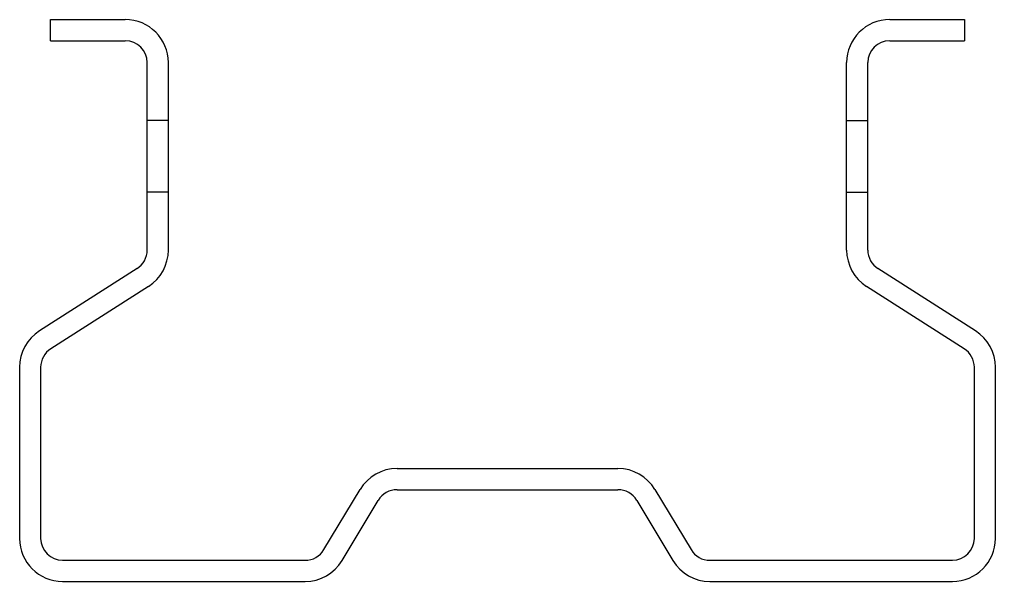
# Model space of a CAD drawing. Header units: metres. Extents: x -61 to 61, y 0 to 70.
import ezdxf

# ---------------------------------------------------------------- set-up
doc = ezdxf.new("R2010")
doc.units = ezdxf.units.M

# ---------------------------------------------------------------- blocks, each defined once
blk = doc.blocks.new('DI_SECAO_COL122')
at = {"layer": 'MONTANTE', "color": 7, "linetype": 'Continuous', "lineweight": 25}
for p, q in [((-57.28, 70.4), (-47.9, 70.4)), ((-57.28, 67.75), (-57.28, 70.4)), ((47.9, 70.4), (57.28, 70.4)), ((57.28, 70.4), (57.28, 67.75)), ((-57.28, 67.75), (-47.9, 67.75)), ((47.9, 67.75), (57.28, 67.75)), ((-45.15, 41.51), (-45.15, 65)), ((-42.5, 41.51), (-42.5, 65)), ((42.5, 41.51), (42.5, 65)), ((45.15, 41.51), (45.15, 65)), ((-42.5, 57.76), (-45.15, 57.76)), ((42.5, 57.76), (45.15, 57.76)), ((-42.5, 48.76), (-45.15, 48.76)), ((42.5, 48.76), (45.15, 48.76)), ((-46.42, 39.19), (-58.65, 31.4)), ((58.65, 31.4), (46.42, 39.19)), ((-45, 36.96), (-57.23, 29.16)), ((57.23, 29.16), (45, 36.96)), ((-61.15, 26.84), (-61.15, 5.4)), ((-58.5, 26.84), (-58.5, 5.4)), ((58.5, 5.4), (58.5, 26.84)), ((61.15, 5.4), (61.15, 26.84)), ((-13.84, 14.15), (13.84, 14.15)), ((-23, 3.99), (-18.47, 11.53)), ((-13.84, 11.5), (13.84, 11.5)), ((18.47, 11.53), (23, 3.99)), ((-20.73, 2.62), (-16.2, 10.16)), ((16.2, 10.16), (20.73, 2.62)), ((-55.75, 2.65), (-25.36, 2.65)), ((25.36, 2.65), (55.75, 2.65)), ((-55.75, 0), (-25.36, 0)), ((25.36, 0), (55.75, 0))]:
    blk.add_line(p, q, dxfattribs=at)
for centre, radius, start, end in [((-47.9, 65), 5.4, 0, 90), ((47.9, 65), 5.4, 90, 180), ((-47.9, 65), 2.75, 0, 90), ((47.9, 65), 2.75, 90, 180), ((-47.9, 41.51), 2.75, 302.5175, 0), ((-47.9, 41.51), 5.4, 302.5175, 0), ((47.9, 41.51), 5.4, 180, 237.4825), ((47.9, 41.51), 2.75, 180, 237.4825), ((-55.75, 26.84), 5.4, 122.5175, 180), ((55.75, 26.84), 5.4, 0, 57.4825), ((-55.75, 26.84), 2.75, 122.5175, 180), ((55.75, 26.84), 2.75, 0, 57.4825), ((-13.84, 8.75), 5.4, 90, 149.0362), ((13.84, 8.75), 5.4, 30.9638, 90), ((-13.84, 8.75), 2.75, 90, 149.0362), ((13.84, 8.75), 2.75, 30.9638, 90), ((-55.75, 5.4), 5.4, 180, 270), ((-55.75, 5.4), 2.75, 180, 270), ((55.75, 5.4), 5.4, 270, 0), ((55.75, 5.4), 2.75, 270, 0), ((-25.36, 5.4), 2.75, 270, 329.0362), ((25.36, 5.4), 2.75, 210.9638, 270), ((-25.36, 5.4), 5.4, 270, 329.0362), ((25.36, 5.4), 5.4, 210.9638, 270)]:
    blk.add_arc(centre, radius, start, end, dxfattribs=at)

msp = doc.modelspace()

# ---------------------------------------------------------------- block references
msp.add_blockref('DI_SECAO_COL122', (0, 0))

doc.saveas('drawing.dxf')
